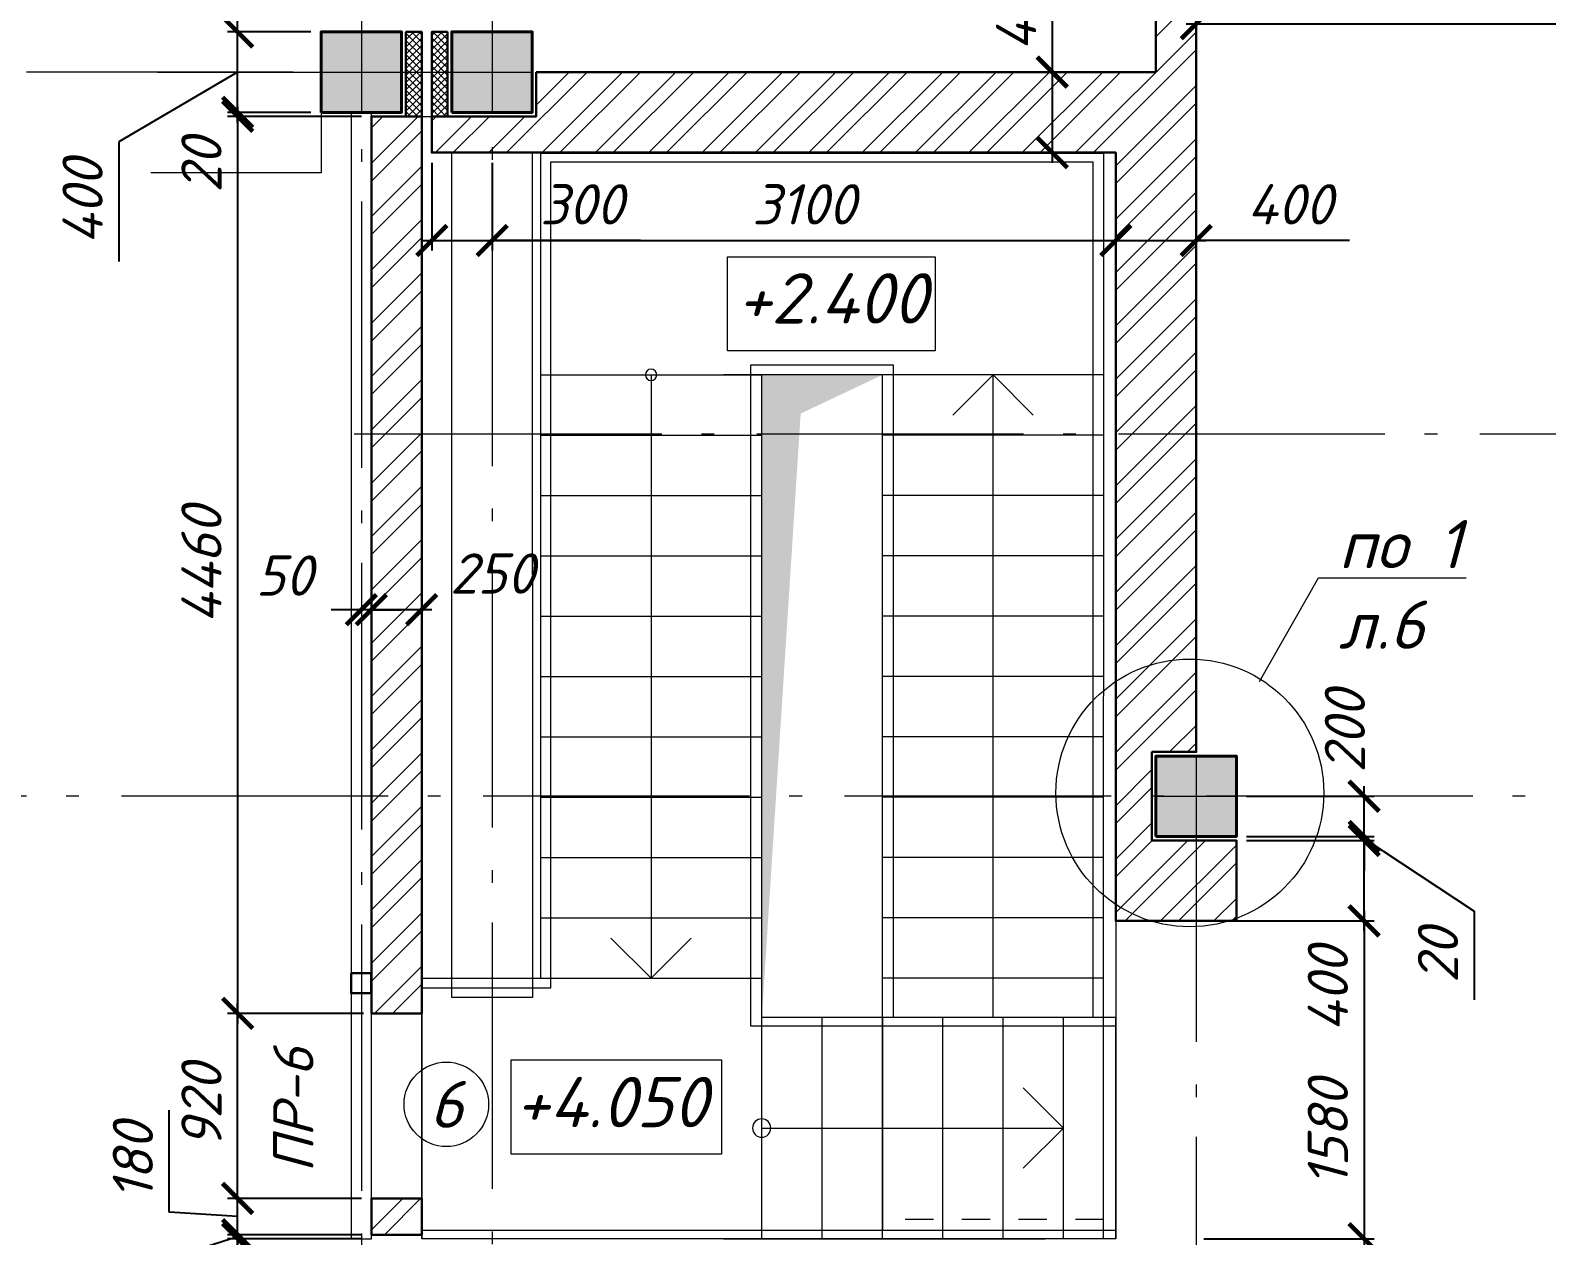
# Model space of a CAD drawing. Header units: millimetres. Extents: x -238377 to -11282, y -123214 to -44846.
# Drawn here: x -186297 to -178760, y -72995 to -67002 of the extents above; entities that cross this region are included whole.
import ezdxf
from ezdxf import colors
from ezdxf.entities.mleader import LeaderData, LeaderLine
from ezdxf.enums import TextEntityAlignment as Align
from ezdxf.math import Vec2, Vec3

# ---------------------------------------------------------------- set-up
doc = ezdxf.new("R2010")
doc.units = ezdxf.units.MM
doc.header["$MEASUREMENT"] = 0
for name, pattern in [('Double Dashed', [1797.222233, 1325, -211.666656, 63.333344, -197.222233]), ('Штриховая', [5644.444466, 2822.222233, -2822.222233]), ('штриховаяX2', [38.1, 25.4, -12.7])]:
    doc.linetypes.add(name, pattern=pattern)
doc.layers.get('0').update_dxf_attribs({"lineweight": 5})
doc.layers.add('#Hatch', color=252, linetype='Continuous', lineweight=5, true_color=0x696969)
for name, color, linetype, lineweight in [('#Выноски', 150, 'Continuous', 15), ('k_ Рамка', 7, 'Continuous', 50), ('колонны_Ном._пера__94', 252, 'Continuous', 13), ('колонны_Ном._пера__99', 7, 'Continuous', 40), ('Конструкции', 160, 'Continuous', 5), ('лестницы_Ном._пера__96', 7, 'Continuous', 13), ('оси_Ном._пера__96', 7, 'Continuous', 5), ('размеры', 7, 'Continuous', 5), ('текст_Ном._пера__96', 7, 'Continuous', 5), ('текст_Ном._пера__98', 7, 'Continuous', 35), ('чертеж_Ном._пера__96', 7, 'Continuous', 13), ('чертеж_Ном._пера__97', 7, 'Continuous', 20), ('Штриховка', 7, 'Continuous', 9)]:
    doc.layers.add(name, color=color, linetype=linetype, lineweight=lineweight)
for name, color, linetype in [('#стены наруж', 7, 'Continuous'), ('колонны', 7, 'Continuous'), ('оси', 7, 'Continuous'), ('размеры внутр', 7, 'Continuous')]:
    doc.layers.add(name, color=color, linetype=linetype)
doc.styles.get("Standard").update_dxf_attribs({"font": 'isocpeui.ttf'})
doc.styles.add('STEP PR', font='isocpeui.ttf')
doc.styles.add('СГЕНЕРИР_СТИЛЬ_3', font='gost_2_304-81_type.ttf')
doc.dimstyles.get("Standard").update_dxf_attribs({"dimtxt": 200, "dimasz": 150, "dimexe": 50, "dimexo": 50, "dimgap": 80, "dimtad": 1, "dimdec": 0, "dimzin": 0, "dimdsep": 46, "dimtxsty": 'Standard', "dimblk": 'ARCHTICK', "dimcen": 5, "dimdle": 50, "dimadec": 0, "dimazin": 0, "dimtfac": 1, "dimtdec": 0, "dimtofl": 0, "dimtmove": 1, "dimatfit": 3, "dimfxl": 1, "dimtolj": 1, "dimtzin": 0, "dimarcsym": 0})

# ---------------------------------------------------------------- blocks, each defined once
blk = doc.blocks.new('Колонна_15_1', base_point=(22379, 71855.7))
at = {"layer": 'колонны_Ном._пера__94', "linetype": 'Continuous', "true_color": 0x7d7d7d}
blk.add_hatch(color=8, dxfattribs=at).paths.add_polyline_path([(22179, 71646.7), (22579, 71646.7), (22579, 72046.7), (22179, 72046.7)])
blk.add_hatch(color=8, dxfattribs=at).paths.add_polyline_path([(22179, 71646.7), (22579, 71646.7), (22579, 72046.7), (22179, 72046.7)])
at = {"layer": 'колонны_Ном._пера__99', "linetype": 'Continuous', "flags": 128}
blk.add_lwpolyline([(22179, 71646.7), (22579, 71646.7), (22579, 72046.7), (22179, 72046.7)], close=True, dxfattribs=at)
at = {"layer": 'колонны_Ном._пера__99', "color": 8, "linetype": 'Continuous', "true_color": 0x737373, "flags": 128}
blk.add_lwpolyline([(22179, 71646.7), (22579, 71646.7), (22579, 72046.7), (22179, 72046.7)], close=True, dxfattribs=at)
at = {"layer": 'оси_Ном._пера__96', "color": 253, "lineweight": 5, "true_color": 0x9c9c9c}
for points in [[(22379.3, 72046.7), (22379.3, 71646.7)], [(22379.3, 72046.7), (22379.3, 71646.7)], [(22179, 71846.7), (22579, 71846.7)], [(22179, 71846.7), (22579, 71846.7)]]:
    blk.add_lwpolyline(points, dxfattribs=at)
blk = doc.blocks.new('л 4050h')
at = {"color": 8, "lineweight": 0, "true_color": 0x737373}
for centre, radius in [((2149, 4800), 28.2), ((1599.2, 1055), 45.6)]:
    blk.add_circle(centre, radius, dxfattribs=at)
at = {"layer": 'лестницы_Ном._пера__96', "color": 8, "lineweight": 0, "true_color": 0x737373}
for p, q in [((-101, 5900), (2699, 5900)), ((-100.5, 505), (-101, 5900)), ((2699, 5900), (2699, 1800)), ((-101, 4800), (999, 4800)), ((449, 4800), (249, 4600)), ((449, 1605), (449, 4800)), ((449, 4800), (649, 4600)), ((999, 1605), (999, 4800)), ((2699, 4800), (1599, 4800)), ((2149, 4800), (2149, 1800)), ((-101, 4500), (999, 4500)), ((2699, 4500), (1599, 4500)), ((-101, 4200), (999, 4200)), ((2699, 4200), (1599, 4200)), ((-101, 3900), (999, 3900)), ((2699, 3900), (1599, 3900)), ((-101, 3600), (999, 3600)), ((2699, 3600), (1599, 3600)), ((-101, 3300), (999, 3300)), ((2699, 3300), (1599, 3300)), ((-101, 3000), (999, 3000)), ((2699, 3000), (1599, 3000)), ((2699, 3000), (1599, 3000)), ((-101, 2700), (999, 2700)), ((2699, 2700), (1599, 2700)), ((-101, 2400), (999, 2400)), ((2698.5, 2400), (1599.5, 2400)), ((-101, 2100), (999, 2100)), ((2698.5, 2100), (1599.5, 2100)), ((2149, 1800), (1949, 2000)), ((2149, 1800), (2349, 2000)), ((-101, 1800), (999, 1800)), ((-160.5, 505), (-160.6, 1605)), ((99.2, 505), (99.2, 1605)), ((399.2, 505), (399.2, 1605)), ((699.2, 505), (699.2, 1605)), ((999.2, 505), (999.2, 1605)), ((1299.2, 505), (1299.2, 1605)), ((1599.2, 505), (1599.2, 1605)), ((1599.2, 505.5), (1599.2, 1604.5)), ((99.2, 1055), (299.2, 1255)), ((1599.2, 1055), (99.2, 1055)), ((99.2, 1055), (299.2, 855))]:
    blk.add_line(p, q, dxfattribs=at)
at = {"layer": 'лестницы_Ном._пера__96', "color": 8, "true_color": 0x737373}
for p, q in [((999, 4800), (1789.2, 4800)), ((99.2, 505), (99.2, 1605))]:
    blk.add_line(p, q, dxfattribs=at)
at = {"layer": 'лестницы_Ном._пера__96', "color": 8, "linetype": 'Continuous', "lineweight": 15, "true_color": 0x737373}
blk.add_line((3288.6, 1800), (1599.2, 1799.9), dxfattribs=at)
at = {"layer": 'лестницы_Ном._пера__96', "color": 8, "linetype": 'Штриховая', "lineweight": 0, "ltscale": 0.05, "true_color": 0x737373}
blk.add_line((-101, 600), (999, 600), dxfattribs=at)
at = {"layer": 'лестницы_Ном._пера__96', "color": 8, "linetype": 'Continuous', "true_color": 0x737373}
blk.add_line((1789.5, 505), (190.7, 505), dxfattribs=at)
at = {"layer": 'лестницы_Ном._пера__96', "color": 8, "lineweight": 0, "true_color": 0x737373}
for points in [[(-48.5, 1605), (-48.5, 5857.1), (2649, 5857.1), (2649, 1800), (2649, 1750), (3288.6, 1750)], [(999, 1605), (999, 545.3)]]:
    blk.add_lwpolyline(points, dxfattribs=at)
at = {"layer": 'лестницы_Ном._пера__96', "color": 8, "linetype": 'Continuous', "lineweight": 15, "true_color": 0x737373}
for points in [[(-160.6, 1605), (1599.2, 1605), (1599, 4800)], [(-160.5, 505), (1790, 505), (1790, 505), (3288.6, 505)]]:
    blk.add_lwpolyline(points, dxfattribs=at)
at = {"layer": 'лестницы_Ном._пера__96', "color": 8, "linetype": 'Continuous', "lineweight": 0, "true_color": 0x737373}
blk.add_lwpolyline([(3288.6, 505), (3288.6, 1800)], dxfattribs=at)
at = {"layer": 'лестницы_Ном._пера__96', "color": 8, "linetype": 'Continuous', "true_color": 0x737373}
blk.add_arc((1599.5, 2400.5), 0.5, 180, 270, dxfattribs=at)
at = {"layer": 'лестницы_Ном._пера__96', "color": 8, "lineweight": 0, "true_color": 0x737373}
blk.add_arc((2698.5, 2400.5), 0.5, 270, 0, dxfattribs=at)
at = {"layer": 'лестницы_Ном._пера__96', "color": 8, "linetype": 'Continuous', "true_color": 0x737373}
for centre, major_axis, start_param, end_param in [((1599.2, 1604.5), (0.354, 0.354), 5.497787, 7.068583), ((1899.2, 1604.5), (0.354, 0.354), 5.497787, 7.068583), ((1789.5, 505.5), (-0.354, 0.354), 2.356194, 3.926991)]:
    blk.add_ellipse(centre, major_axis=major_axis, ratio=1, start_param=start_param, end_param=end_param, dxfattribs=at)
at = {"layer": 'чертеж_Ном._пера__97', "color": 8, "lineweight": 0, "true_color": 0x737373, "flags": 128}
for points in [[(-160.6, 1561.2), (1653.5, 1561.2), (1653.5, 4850), (945.6, 4850), (945.6, 1605)], [(-160.5, 545.3), (3288.6, 545.3), (3288.6, 505)]]:
    blk.add_lwpolyline(points, dxfattribs=at)
blk = doc.blocks.new('Стандартный маркер сетки_6')
at = {"layer": 'оси_Ном._пера__96', "linetype": 'Double Dashed'}
blk.add_line((900, 0), (20403.4, 0), dxfattribs=at)
at = {"layer": 'оси_Ном._пера__96', "style": 'СГЕНЕРИР_СТИЛЬ_3'}
blk.add_attdef('AC_MarkerText_1', text='', height=350, rotation=90, dxfattribs=at).set_placement((21973.1, -122.2), align=Align.BOTTOM_LEFT)
blk = doc.blocks.new('Стандартный маркер сетки_7')
at = {"layer": 'оси_Ном._пера__96', "linetype": 'Double Dashed'}
blk.add_line((900, 0), (21144.5, 0), dxfattribs=at)
at = {"layer": 'оси_Ном._пера__96', "style": 'СГЕНЕРИР_СТИЛЬ_3'}
blk.add_attdef('AC_MarkerText_1', text='', height=350, rotation=90, dxfattribs=at).set_placement((22714.2, -139.2), align=Align.BOTTOM_LEFT)
blk = doc.blocks.new('Стандартный маркер сетки_16')
at = {"layer": 'оси_Ном._пера__96', "linetype": 'Double Dashed'}
for p, q in [((900, 0), (41068.3, 0)), ((41068.3, 0), (41968.3, 0))]:
    blk.add_line(p, q, dxfattribs=at)
at = {"layer": 'оси_Ном._пера__96', "style": 'СГЕНЕРИР_СТИЛЬ_3'}
blk.add_attdef('AC_MarkerText_1', text='', height=350, rotation=180, dxfattribs=at).set_placement((-260.8, 269.7), align=Align.BOTTOM_LEFT)
blk = doc.blocks.new('Стандартный маркер сетки_17')
at = {"layer": 'оси_Ном._пера__96', "linetype": 'Double Dashed'}
blk.add_line((900, 0), (20403.4, 0), dxfattribs=at)
at = {"layer": 'оси_Ном._пера__96', "style": 'СГЕНЕРИР_СТИЛЬ_3'}
blk.add_attdef('AC_MarkerText_1', text='', height=350, rotation=90, dxfattribs=at).set_placement((21973.1, -122.2), align=Align.BOTTOM_LEFT)
blk = doc.blocks.new('_ArchTick')
at = {"color": 0, "linetype": 'ByBlock', "const_width": 0.15}
blk.add_lwpolyline([(-0.5, -0.5), (0.5, 0.5)], dxfattribs=at)
blk = doc.blocks.new('*D48')
at = {"layer": 'Defpoints', "color": 0, "transparency": 16777216}
for p in [(-185266, -71890.4), (-184589.7, -71890.4), (-184601, -72810.3)]:
    blk.add_point(p, dxfattribs=at)
at = {"layer": 'размеры', "color": 0, "lineweight": -2, "transparency": 16777216}
for p, q in [((-184639.7, -71890.4), (-185316, -71890.4)), ((-185266, -72860.3), (-185266, -71840.4)), ((-184651, -72810.3), (-185316, -72810.3))]:
    blk.add_line(p, q, dxfattribs=at)
at = {"layer": 'размеры', "color": 0, "lineweight": -2, "transparency": 16777216, "xscale": 150, "yscale": 150, "zscale": 150}
for p, rotation in [((-185266, -71890.4), 90), ((-185266, -72810.3), 270)]:
    blk.add_blockref('_ArchTick', p, dxfattribs=dict(at, rotation=rotation))
at = {"layer": 'размеры', "color": 0, "transparency": 16777216, "insert": (-185446, -72350.3), "char_height": 200, "attachment_point": 5, "rotation": 90}
blk.add_mtext('\\A1;920', dxfattribs=at)
blk = doc.blocks.new('*D62')
at = {"layer": 'Defpoints', "color": 0, "transparency": 16777216}
for p in [(-180490.5, -71430.4), (-180514.5, -73010.4), (-179667.3, -73010.4)]:
    blk.add_point(p, dxfattribs=at)
at = {"layer": 'размеры', "color": 0, "lineweight": -2, "transparency": 16777216}
for p, q in [((-180440.5, -71430.4), (-179617.3, -71430.4)), ((-179667.3, -71380.4), (-179667.3, -73060.4)), ((-180464.5, -73010.4), (-179617.3, -73010.4))]:
    blk.add_line(p, q, dxfattribs=at)
at = {"layer": 'размеры', "color": 0, "lineweight": -2, "transparency": 16777216, "xscale": 150, "yscale": 150, "zscale": 150}
for p, rotation in [((-179667.3, -71430.4), 90), ((-179667.3, -73010.4), 270)]:
    blk.add_blockref('_ArchTick', p, dxfattribs=dict(at, rotation=rotation))
at = {"layer": 'размеры', "color": 0, "transparency": 16777216, "insert": (-179847.3, -72484.7), "char_height": 200, "attachment_point": 5, "rotation": 90}
blk.add_mtext('\\A1;1580', dxfattribs=at)
blk = doc.blocks.new('Связ001')
at = {"layer": 'Конструкции', "color": 102, "linetype": 'Continuous', "lineweight": 9}
blk.add_lwpolyline([(5837.4, 0), (5837.4, 100), (0, 100), (0, 0), (5837.4, 0)], dxfattribs=at)
blk = doc.blocks.new('*D75')
at = {"layer": 'Defpoints', "color": 0, "transparency": 16777216}
for p in [(-184601.2, -69455.5), (-184351.2, -69455.5), (-184601.2, -69883.1)]:
    blk.add_point(p, dxfattribs=at)
at = {"layer": 'размеры', "color": 0, "lineweight": -2, "transparency": 16777216}
for p, q in [((-184601.2, -69505.5), (-184601.2, -69933.1)), ((-184351.2, -69505.5), (-184351.2, -69933.1)), ((-184301.2, -69883.1), (-184651.2, -69883.1))]:
    blk.add_line(p, q, dxfattribs=at)
at = {"layer": 'размеры', "color": 0, "lineweight": -2, "transparency": 16777216, "xscale": 150, "yscale": 150, "zscale": 150, "rotation": 180}
blk.add_blockref('_ArchTick', (-184601.2, -69883.1), dxfattribs=at)
at = {"layer": 'размеры', "color": 0, "lineweight": -2, "transparency": 16777216, "xscale": 150, "yscale": 150, "zscale": 150}
blk.add_blockref('_ArchTick', (-184351.2, -69883.1), dxfattribs=at)
at = {"layer": 'размеры', "color": 0, "transparency": 16777216, "insert": (-184001.2, -69703.1), "char_height": 200, "attachment_point": 5}
blk.add_mtext('\\A1;250', dxfattribs=at)
blk = doc.blocks.new('*D76')
at = {"layer": 'Defpoints', "color": 0, "transparency": 16777216}
for p in [(-185266, -72810.4), (-184601, -72810.4), (-184600.8, -72990.4)]:
    blk.add_point(p, dxfattribs=at)
at = {"layer": 'размеры', "color": 0, "lineweight": -2, "transparency": 16777216}
for p, q in [((-185606.8, -72878.4), (-185606.8, -72372)), ((-185266, -73040.4), (-185266, -72760.4)), ((-185266, -72900.4), (-185606.8, -72878.4)), ((-184651, -72810.4), (-185316, -72810.4)), ((-184650.8, -72990.4), (-185316, -72990.4))]:
    blk.add_line(p, q, dxfattribs=at)
at = {"layer": 'размеры', "color": 0, "lineweight": -2, "transparency": 16777216, "xscale": 150, "yscale": 150, "zscale": 150}
for p, rotation in [((-185266, -72810.4), 90), ((-185266, -72990.4), 270)]:
    blk.add_blockref('_ArchTick', p, dxfattribs=dict(at, rotation=rotation))
at = {"layer": 'размеры', "color": 0, "transparency": 16777216, "insert": (-185786.8, -72625.2), "char_height": 200, "attachment_point": 5, "rotation": 90}
blk.add_mtext('\\A1;180', dxfattribs=at)
blk = doc.blocks.new('*D90')
at = {"layer": 'Defpoints', "color": 0, "transparency": 16777216}
for p in [(-185266, -73010.4), (-184600.8, -72990.4), (-184598.3, -73010.4)]:
    blk.add_point(p, dxfattribs=at)
at = {"layer": 'размеры', "color": 0, "lineweight": -2, "transparency": 16777216}
for p, q in [((-185266, -72990.4), (-185266, -72840.4)), ((-185266, -73000.4), (-185592.8, -73105.5)), ((-184650.8, -72990.4), (-185316, -72990.4)), ((-184648.3, -73010.4), (-185316, -73010.4)), ((-185266, -72990.4), (-185266, -73010.4)), ((-185266, -73010.4), (-185266, -73160.4)), ((-185592.8, -73105.5), (-185592.8, -73545.4))]:
    blk.add_line(p, q, dxfattribs=at)
at = {"layer": 'размеры', "color": 0, "lineweight": -2, "transparency": 16777216, "xscale": 150, "yscale": 150, "zscale": 150}
for p, rotation in [((-185266, -72990.4), 270), ((-185266, -73010.4), 90)]:
    blk.add_blockref('_ArchTick', p, dxfattribs=dict(at, rotation=rotation))
at = {"layer": 'размеры', "color": 0, "transparency": 16777216, "insert": (-185772.8, -73325.5), "char_height": 200, "attachment_point": 5, "rotation": 90}
blk.add_mtext('\\A1;20', dxfattribs=at)
blk = doc.blocks.new('*D92')
at = {"layer": 'Defpoints', "color": 0, "transparency": 16777216}
for p in [(-184601.2, -69455.5), (-184651.2, -69883.1), (-184651.2, -69883.1)]:
    blk.add_point(p, dxfattribs=at)
at = {"layer": 'размеры', "color": 0, "lineweight": -2, "transparency": 16777216}
for p, q in [((-184601.2, -69505.5), (-184601.2, -69933.1)), ((-184651.2, -69883.1), (-184801.2, -69883.1)), ((-184601.2, -69883.1), (-184451.2, -69883.1))]:
    blk.add_line(p, q, dxfattribs=at)
at = {"layer": 'размеры', "color": 0, "lineweight": -2, "transparency": 16777216, "xscale": 150, "yscale": 150, "zscale": 150}
blk.add_blockref('_ArchTick', (-184651.2, -69883.1), dxfattribs=at)
at = {"layer": 'размеры', "color": 0, "lineweight": -2, "transparency": 16777216, "xscale": 150, "yscale": 150, "zscale": 150, "rotation": 180}
blk.add_blockref('_ArchTick', (-184601.2, -69883.1), dxfattribs=at)
at = {"layer": 'размеры', "color": 0, "transparency": 16777216, "insert": (-185034.9, -69713.1), "char_height": 200, "attachment_point": 5}
blk.add_mtext('\\A1;50', dxfattribs=at)
blk = doc.blocks.new('*D93')
at = {"layer": 'Defpoints', "color": 0, "transparency": 16777216}
for p in [(-184301.2, -67610.4), (-184001.5, -67610.4), (-184001.5, -68047.4)]:
    blk.add_point(p, dxfattribs=at)
at = {"layer": 'размеры', "color": 0, "lineweight": -2, "transparency": 16777216}
for p, q in [((-184301.2, -67660.4), (-184301.2, -68097.4)), ((-184001.5, -67660.4), (-184001.5, -68097.4)), ((-184351.2, -68047.4), (-183951.5, -68047.4)), ((-183263.3, -68047.4), (-184001.5, -68047.4))]:
    blk.add_line(p, q, dxfattribs=at)
at = {"layer": 'размеры', "color": 0, "lineweight": -2, "transparency": 16777216, "xscale": 150, "yscale": 150, "zscale": 150, "rotation": 180}
blk.add_blockref('_ArchTick', (-184301.2, -68047.4), dxfattribs=at)
at = {"layer": 'размеры', "color": 0, "lineweight": -2, "transparency": 16777216, "xscale": 150, "yscale": 150, "zscale": 150}
blk.add_blockref('_ArchTick', (-184001.5, -68047.4), dxfattribs=at)
at = {"layer": 'размеры', "color": 0, "transparency": 16777216, "insert": (-183555.7, -67867.4), "char_height": 200, "attachment_point": 5}
blk.add_mtext('\\A1;300', dxfattribs=at)
blk = doc.blocks.new('*D94')
at = {"layer": 'Defpoints', "color": 0, "transparency": 16777216}
for p in [(-184001.5, -67610.4), (-180901.5, -67610.4), (-180901.5, -68047.4)]:
    blk.add_point(p, dxfattribs=at)
at = {"layer": 'размеры', "color": 0, "lineweight": -2, "transparency": 16777216}
for p, q in [((-184001.5, -67660.4), (-184001.5, -68097.4)), ((-180901.5, -67660.4), (-180901.5, -68097.4)), ((-184051.5, -68047.4), (-180851.5, -68047.4))]:
    blk.add_line(p, q, dxfattribs=at)
at = {"layer": 'размеры', "color": 0, "lineweight": -2, "transparency": 16777216, "xscale": 150, "yscale": 150, "zscale": 150, "rotation": 180}
blk.add_blockref('_ArchTick', (-184001.5, -68047.4), dxfattribs=at)
at = {"layer": 'размеры', "color": 0, "lineweight": -2, "transparency": 16777216, "xscale": 150, "yscale": 150, "zscale": 150}
blk.add_blockref('_ArchTick', (-180901.5, -68047.4), dxfattribs=at)
at = {"layer": 'размеры', "color": 0, "transparency": 16777216, "insert": (-182451.5, -67867.4), "char_height": 200, "attachment_point": 5}
blk.add_mtext('\\A1;3100', dxfattribs=at)
blk = doc.blocks.new('*D95')
at = {"layer": 'Defpoints', "color": 0, "transparency": 16777216}
for p in [(-180901.5, -67610.4), (-180501.5, -67810.4), (-180501.5, -68047.4)]:
    blk.add_point(p, dxfattribs=at)
at = {"layer": 'размеры', "color": 0, "lineweight": -2, "transparency": 16777216}
for p, q in [((-180901.5, -67660.4), (-180901.5, -68097.4)), ((-180501.5, -67860.4), (-180501.5, -68097.4)), ((-180951.5, -68047.4), (-180451.5, -68047.4)), ((-179739.2, -68047.4), (-180501.5, -68047.4))]:
    blk.add_line(p, q, dxfattribs=at)
at = {"layer": 'размеры', "color": 0, "lineweight": -2, "transparency": 16777216, "xscale": 150, "yscale": 150, "zscale": 150, "rotation": 180}
blk.add_blockref('_ArchTick', (-180901.5, -68047.4), dxfattribs=at)
at = {"layer": 'размеры', "color": 0, "lineweight": -2, "transparency": 16777216, "xscale": 150, "yscale": 150, "zscale": 150}
blk.add_blockref('_ArchTick', (-180501.5, -68047.4), dxfattribs=at)
at = {"layer": 'размеры', "color": 0, "transparency": 16777216, "insert": (-180036.5, -67867.4), "char_height": 200, "attachment_point": 5}
blk.add_mtext('\\A1;400', dxfattribs=at)
blk = doc.blocks.new('*D96')
at = {"layer": 'Defpoints', "color": 0, "transparency": 16777216}
for p in [(-185266, -67430.4), (-184851.5, -67410.4), (-184601.2, -67430.4)]:
    blk.add_point(p, dxfattribs=at)
at = {"layer": 'размеры', "color": 0, "lineweight": -2, "transparency": 16777216}
for p, q in [((-185266, -67410.4), (-185266, -67260.4)), ((-184901.5, -67410.4), (-185316, -67410.4)), ((-184651.2, -67430.4), (-185316, -67430.4)), ((-185266, -67430.4), (-185266, -67580.4))]:
    blk.add_line(p, q, dxfattribs=at)
at = {"layer": 'размеры', "color": 0, "lineweight": -2, "transparency": 16777216, "xscale": 150, "yscale": 150, "zscale": 150}
for p, rotation in [((-185266, -67410.4), 270), ((-185266, -67430.4), 90)]:
    blk.add_blockref('_ArchTick', p, dxfattribs=dict(at, rotation=rotation))
at = {"layer": 'размеры', "color": 0, "transparency": 16777216, "insert": (-185446, -67672.9), "char_height": 200, "attachment_point": 5, "rotation": 90}
blk.add_mtext('\\A1;20', dxfattribs=at)
blk = doc.blocks.new('*D97')
at = {"layer": 'Defpoints', "color": 0, "transparency": 16777216}
for p in [(-184601.2, -67430.4), (-185266, -71890.4), (-184979.1, -71890.4)]:
    blk.add_point(p, dxfattribs=at)
at = {"layer": 'размеры', "color": 0, "lineweight": -2, "transparency": 16777216}
for p, q in [((-184651.2, -67430.4), (-185316, -67430.4)), ((-185266, -67380.4), (-185266, -71940.4)), ((-185029.1, -71890.4), (-185316, -71890.4))]:
    blk.add_line(p, q, dxfattribs=at)
at = {"layer": 'размеры', "color": 0, "lineweight": -2, "transparency": 16777216, "xscale": 150, "yscale": 150, "zscale": 150}
for p, rotation in [((-185266, -67430.4), 90), ((-185266, -71890.4), 270)]:
    blk.add_blockref('_ArchTick', p, dxfattribs=dict(at, rotation=rotation))
at = {"layer": 'размеры', "color": 0, "transparency": 16777216, "insert": (-185446, -69660.4), "char_height": 200, "attachment_point": 5, "rotation": 90}
blk.add_mtext('\\A1;4460', dxfattribs=at)
blk = doc.blocks.new('*D101')
at = {"layer": 'Defpoints', "color": 0, "transparency": 16777216}
for p in [(-185266, -66090), (-184651.2, -66090), (-184851.5, -67010.4)]:
    blk.add_point(p, dxfattribs=at)
at = {"layer": 'размеры', "color": 0, "lineweight": -2, "transparency": 16777216}
for p, q in [((-184701.2, -66090), (-185316, -66090)), ((-185266, -67060.4), (-185266, -66040)), ((-184901.5, -67010.4), (-185316, -67010.4))]:
    blk.add_line(p, q, dxfattribs=at)
at = {"layer": 'размеры', "color": 0, "lineweight": -2, "transparency": 16777216, "xscale": 150, "yscale": 150, "zscale": 150}
for p, rotation in [((-185266, -66090), 90), ((-185266, -67010.4), 270)]:
    blk.add_blockref('_ArchTick', p, dxfattribs=dict(at, rotation=rotation))
at = {"layer": 'размеры', "color": 0, "transparency": 16777216, "insert": (-185446, -66657.4), "char_height": 200, "attachment_point": 5, "rotation": 90}
blk.add_mtext('\\A1;920', dxfattribs=at)
blk = doc.blocks.new('*D102')
at = {"layer": 'Defpoints', "color": 0, "transparency": 16777216}
for p in [(-180721.5, -64890.4), (-181216.8, -67210.4), (-180701.5, -67210.4)]:
    blk.add_point(p, dxfattribs=at)
at = {"layer": 'размеры', "color": 0, "lineweight": -2, "transparency": 16777216}
for p, q in [((-180771.5, -64890.4), (-181266.8, -64890.4)), ((-181216.8, -64840.4), (-181216.8, -67260.4)), ((-180751.5, -67210.4), (-181266.8, -67210.4))]:
    blk.add_line(p, q, dxfattribs=at)
at = {"layer": 'размеры', "color": 0, "lineweight": -2, "transparency": 16777216, "xscale": 150, "yscale": 150, "zscale": 150}
for p, rotation in [((-181216.8, -64890.4), 90), ((-181216.8, -67210.4), 270)]:
    blk.add_blockref('_ArchTick', p, dxfattribs=dict(at, rotation=rotation))
at = {"layer": 'размеры', "color": 0, "transparency": 16777216, "insert": (-181396.8, -65960.9), "char_height": 200, "attachment_point": 5, "rotation": 90}
blk.add_mtext('\\A1;2320', dxfattribs=at)
blk = doc.blocks.new('*D106')
at = {"layer": 'Defpoints', "color": 0, "transparency": 16777216}
for p in [(-180301.5, -71030.4), (-179667.3, -71030.4), (-180490.5, -71430.4)]:
    blk.add_point(p, dxfattribs=at)
at = {"layer": 'размеры', "color": 0, "lineweight": -2, "transparency": 16777216}
for p, q in [((-179667.3, -71480.4), (-179667.3, -70980.4)), ((-180251.5, -71030.4), (-179617.3, -71030.4)), ((-180440.5, -71430.4), (-179617.3, -71430.4))]:
    blk.add_line(p, q, dxfattribs=at)
at = {"layer": 'размеры', "color": 0, "lineweight": -2, "transparency": 16777216, "xscale": 150, "yscale": 150, "zscale": 150}
for p, rotation in [((-179667.3, -71030.4), 90), ((-179667.3, -71430.4), 270)]:
    blk.add_blockref('_ArchTick', p, dxfattribs=dict(at, rotation=rotation))
at = {"layer": 'размеры', "color": 0, "transparency": 16777216, "insert": (-179847.3, -71769.3), "char_height": 200, "attachment_point": 5, "rotation": 90}
blk.add_mtext('\\A1;400', dxfattribs=at)
blk = doc.blocks.new('*D107')
at = {"layer": 'Defpoints', "color": 0, "lineweight": 53, "transparency": 16777216}
for p in [(-180301.5, -71010.4), (-180301.5, -71030.4), (-179667.3, -71010.4)]:
    blk.add_point(p, dxfattribs=at)
at = {"layer": 'размеры', "color": 0, "lineweight": -2, "transparency": 16777216}
for p, q in [((-179667.3, -71010.4), (-179667.3, -70860.4)), ((-180251.5, -71010.4), (-179617.3, -71010.4)), ((-180251.5, -71030.4), (-179617.3, -71030.4)), ((-179667.3, -71030.4), (-179667.3, -71010.4)), ((-179667.3, -71020.4), (-179120.1, -71382.5)), ((-179667.3, -71030.4), (-179667.3, -71180.4)), ((-179120.1, -71382.5), (-179120.1, -71822.3))]:
    blk.add_line(p, q, dxfattribs=at)
at = {"layer": 'размеры', "color": 0, "lineweight": -2, "transparency": 16777216, "xscale": 150, "yscale": 150, "zscale": 150}
for p, rotation in [((-179667.3, -71010.4), 270), ((-179667.3, -71030.4), 90)]:
    blk.add_blockref('_ArchTick', p, dxfattribs=dict(at, rotation=rotation))
at = {"layer": 'размеры', "color": 0, "transparency": 16777216, "insert": (-179300.1, -71602.4), "char_height": 200, "attachment_point": 5, "rotation": 90}
blk.add_mtext('\\A1;20', dxfattribs=at)
blk = doc.blocks.new('*D108')
at = {"layer": 'Defpoints', "color": 0, "transparency": 16777216}
for p in [(-180301.5, -70810.4), (-179667.3, -70810.4), (-180301.5, -71010.4)]:
    blk.add_point(p, dxfattribs=at)
at = {"layer": 'размеры', "color": 0, "lineweight": -2, "transparency": 16777216}
for p, q in [((-179667.3, -71060.4), (-179667.3, -70760.4)), ((-180251.5, -70810.4), (-179617.3, -70810.4)), ((-180251.5, -71010.4), (-179617.3, -71010.4))]:
    blk.add_line(p, q, dxfattribs=at)
at = {"layer": 'размеры', "color": 0, "lineweight": -2, "transparency": 16777216, "xscale": 150, "yscale": 150, "zscale": 150}
for p, rotation in [((-179667.3, -70810.4), 90), ((-179667.3, -71010.4), 270)]:
    blk.add_blockref('_ArchTick', p, dxfattribs=dict(at, rotation=rotation))
at = {"layer": 'размеры', "color": 0, "transparency": 16777216, "insert": (-179762.8, -70488.4), "char_height": 200, "attachment_point": 5, "rotation": 90}
blk.add_mtext('\\A1;200', dxfattribs=at)
blk = doc.blocks.new('*D142')
at = {"layer": 'Defpoints', "color": 0, "transparency": 16777216}
for p in [(-180501.5, -65030.4), (-156621.2, -65030.4), (-156621.2, -66969.3)]:
    blk.add_point(p, dxfattribs=at)
at = {"layer": 'размеры', "color": 0, "lineweight": -2, "transparency": 16777216}
for p, q in [((-180501.5, -65080.4), (-180501.5, -67019.3)), ((-156621.2, -65080.4), (-156621.2, -67019.3)), ((-180551.5, -66969.3), (-156571.2, -66969.3))]:
    blk.add_line(p, q, dxfattribs=at)
at = {"layer": 'размеры', "color": 0, "lineweight": -2, "transparency": 16777216, "xscale": 150, "yscale": 150, "zscale": 150, "rotation": 180}
blk.add_blockref('_ArchTick', (-180501.5, -66969.3), dxfattribs=at)
at = {"layer": 'размеры', "color": 0, "lineweight": -2, "transparency": 16777216, "xscale": 150, "yscale": 150, "zscale": 150}
blk.add_blockref('_ArchTick', (-156621.2, -66969.3), dxfattribs=at)
at = {"layer": 'размеры', "color": 0, "transparency": 16777216, "insert": (-167710.8, -66789.3), "char_height": 200, "attachment_point": 5}
blk.add_mtext('\\A1;23880', dxfattribs=at)
blk = doc.blocks.new('*D154')
at = {"layer": 'Defpoints', "color": 0, "lineweight": 53, "transparency": 16777216}
for p in [(-180701.5, -67210.4), (-181216.8, -67610.4), (-180901.5, -67610.4)]:
    blk.add_point(p, dxfattribs=at)
at = {"layer": 'размеры', "color": 0, "lineweight": -2, "transparency": 16777216}
for p, q in [((-180751.5, -67210.4), (-181266.8, -67210.4)), ((-181216.8, -67160.4), (-181216.8, -67660.4)), ((-180951.5, -67610.4), (-181266.8, -67610.4))]:
    blk.add_line(p, q, dxfattribs=at)
at = {"layer": 'размеры', "color": 0, "lineweight": -2, "transparency": 16777216, "xscale": 150, "yscale": 150, "zscale": 150}
for p, rotation in [((-181216.8, -67210.4), 90), ((-181216.8, -67610.4), 270)]:
    blk.add_blockref('_ArchTick', p, dxfattribs=dict(at, rotation=rotation))
at = {"layer": 'размеры', "color": 0, "transparency": 16777216, "insert": (-181396.8, -66891.7), "char_height": 200, "attachment_point": 5, "rotation": 90}
blk.add_mtext('\\A1;400', dxfattribs=at)
blk = doc.blocks.new('*D171')
at = {"layer": 'Defpoints', "color": 0, "transparency": 16777216}
for p in [(-185266, -67010.4), (-184851.5, -67010.4), (-184851.5, -67410.4)]:
    blk.add_point(p, dxfattribs=at)
at = {"layer": 'размеры', "color": 0, "lineweight": -2, "transparency": 16777216}
for p, q in [((-185266, -67460.4), (-185266, -66960.4)), ((-184901.5, -67010.4), (-185316, -67010.4)), ((-185266, -67210.4), (-185856.9, -67557.3)), ((-184901.5, -67410.4), (-185316, -67410.4)), ((-185856.9, -67557.3), (-185856.9, -68152))]:
    blk.add_line(p, q, dxfattribs=at)
at = {"layer": 'размеры', "color": 0, "lineweight": -2, "transparency": 16777216, "xscale": 150, "yscale": 150, "zscale": 150}
for p, rotation in [((-185266, -67010.4), 90), ((-185266, -67410.4), 270)]:
    blk.add_blockref('_ArchTick', p, dxfattribs=dict(at, rotation=rotation))
at = {"layer": 'размеры', "color": 0, "transparency": 16777216, "insert": (-186036.9, -67854.7), "char_height": 200, "attachment_point": 5, "rotation": 90}
blk.add_mtext('\\A1;400', dxfattribs=at)
blk = doc.blocks.new('*U225')
at = {"color": 0, "linetype": 'ByBlock', "lineweight": -2}
blk.add_circle((0, 0), 6, dxfattribs=at)
blk.add_attdef('Узел', text='', height=4, dxfattribs=at).set_placement((0, 0), align=Align.MIDDLE_CENTER)
blk = doc.blocks.new('_None')

msp = doc.modelspace()

# ---------------------------------------------------------------- hatches: boundary and pattern name
at = {"layer": '#Hatch'}
h = msp.add_hatch(dxfattribs=at)
h.set_pattern_fill('ANSI32', color=256, scale=500)
h.paths.add_polyline_path([(-184601.2, -71890.4), (-184351.2, -71890.4), (-184351.2, -67430.4), (-184601.2, -67430.4)])
h.paths.add_polyline_path([(-180901.5, -67610.4), (-180901.5, -71430.4), (-180301.5, -71430.4), (-180301.5, -71030.4), (-180721.5, -71030.4), (-180721.5, -70590.4), (-180501.5, -70590.4), (-180501.5, -65030.4), (-180701.5, -65030.4), (-180701.5, -67210.4), (-183781.5, -67210.4), (-183781.5, -67430.4), (-183801.5, -67430.4), (-184301.2, -67430.4), (-184301.2, -67610.4)])
h.paths.add_polyline_path([(-184301.2, -66089.2), (-184001.2, -66089.2), (-184001.2, -65030.4), (-184301.2, -65030.4)])
h = msp.add_hatch(dxfattribs=at)
h.set_pattern_fill('ANSI37', color=256, scale=200)
h.paths.add_polyline_path([(-184222.2, -67010.4), (-184301.2, -67010.4), (-184301.2, -67210.4), (-184222.2, -67210.4)])
h.paths.add_polyline_path([(-184222.2, -67210.4), (-184301.2, -67210.4), (-184301.2, -67430.4), (-184222.2, -67430.4)])
h.paths.add_polyline_path([(-184351.2, -67210.4), (-184430.2, -67210.4), (-184430.2, -67430.4), (-184351.2, -67430.4), (-184351.2, -67430.4)])
h.paths.add_polyline_path([(-184351.2, -67010.4), (-184430.2, -67010.4), (-184430.2, -67210.4), (-184351.2, -67210.4)])
h = msp.add_hatch(dxfattribs=at)
h.set_pattern_fill('ANSI32', color=256, scale=500)
h.paths.add_polyline_path([(-184351.2, -72810.4), (-184601, -72810.4), (-184600.8, -72990.4), (-184351.2, -72990.4)])
at = {"layer": 'размеры внутр', "true_color": 0xd3d2db}
h = msp.add_hatch(color=254, dxfattribs=at)
h.dxf.hatch_style = 1
h.paths.add_polyline_path([(-182061.2, -68715.4), (-182661.2, -68715.4), (-182661.4, -71920), (-182661.4, -71920.5), (-182467.6, -68907.9)])

# ---------------------------------------------------------------- linework, layer by layer
at = {"layer": '#Выноски'}
msp.add_circle((-180533.2, -70794.2), 665.5, dxfattribs=at)
at = {"layer": '#стены наруж', "lineweight": 30}
for points in [[(-180701.5, -65030.4), (-180701.5, -67210.4), (-183781.5, -67210.4)], [(-180501.5, -65030.4), (-180501.5, -70590.4), (-180721.5, -70590.4)], [(-184430.2, -67010.4), (-184351.2, -67010.4), (-184351.2, -67430.4)], [(-184430.2, -67010.4), (-184430.2, -67430.4)], [(-184222.2, -67010.4), (-184301.2, -67010.4), (-184301.2, -67430.4)], [(-184222.2, -67010.4), (-184222.2, -67430.4)], [(-184301.2, -67430.4), (-183801.5, -67430.4), (-183781.5, -67430.4), (-183781.5, -67210.4)], [(-184351.2, -67430.4), (-184351.2, -71890.4), (-184601.2, -71890.4), (-184601.2, -67430.4), (-184351.2, -67430.4)], [(-184301.2, -67430.4), (-184301.2, -67610.4), (-180901.5, -67610.4), (-180901.5, -71430.4), (-180301.5, -71430.4), (-180301.5, -71030.4), (-180721.5, -71030.4), (-180721.5, -70590.4)]]:
    msp.add_lwpolyline(points, dxfattribs=at)
msp.add_lwpolyline([(-184351.2, -72990.4), (-184600.8, -72990.4), (-184601, -72810.4), (-184351.2, -72810.4)], close=True, dxfattribs=at)
at = {"layer": 'Defpoints', "color": 8, "linetype": 'штриховаяX2', "lineweight": 5, "ltscale": 5, "true_color": 0x737373, "const_width": 0.5}
msp.add_lwpolyline([(-196451.5, -67010.4), (-184851.5, -67010.4), (-184851.5, -67410.4), (-196451.5, -67410.4)], close=True, dxfattribs=at)
at = {"layer": 'Defpoints', "color": 4, "linetype": 'Штриховая', "lineweight": 5, "ltscale": 0.3}
msp.add_lwpolyline([(-214451, -67210.4), (-184851.5, -67210.4), (-184851.5, -67710.6), (-214451, -67710.6)], close=True, dxfattribs=at)
at = {"layer": 'Конструкции', "lineweight": 30}
msp.add_lwpolyline([(-184702.2, -71690.4), (-184602.2, -71690.4), (-184602.2, -71790.4), (-184702.2, -71790.4)], close=True, dxfattribs=at)
at = {"layer": 'оси_Ном._пера__96', "linetype": 'Double Dashed'}
for p, q in [((-184990.1, -67210.4), (-216265.2, -67210.4)), ((-184990.1, -67210.4), (-184090.1, -67210.4)), ((-143182.5, -70810.4), (-215482.5, -70810.4))]:
    msp.add_line(p, q, dxfattribs=at)
at = {"layer": 'размеры'}
msp.add_lwpolyline([(-184351.2, -72810.4), (-184601, -72810.4), (-184601.2, -71890.4), (-184351.2, -71890.4)], close=True, dxfattribs=at)
at = {"layer": 'текст_Ном._пера__96', "linetype": 'Continuous', "lineweight": 0, "flags": 128}
msp.add_lwpolyline([(-182830.5, -68128.4), (-181799.2, -68128.4), (-181799.2, -68596.6), (-182830.5, -68596.6)], close=True, dxfattribs=at)
at = {"layer": 'текст_Ном._пера__98', "linetype": 'Continuous', "lineweight": 5, "flags": 128}
msp.add_lwpolyline([(-183905.9, -72121.3), (-182860.9, -72121.3), (-182860.9, -72589.5), (-183905.9, -72589.5)], close=True, dxfattribs=at)
at = {"layer": 'чертеж_Ном._пера__96'}
msp.add_lwpolyline([(-184201.5, -67610.4), (-183801.5, -67610.4), (-183801.2, -71810.4), (-184201.2, -71810.4)], close=True, dxfattribs=at)
msp.add_lwpolyline([(-180901.5, -71430.4), (-180901.5, -73010.4)], dxfattribs=at)
at = {"layer": 'Штриховка'}
msp.add_lwpolyline([(-184351.2, -67430.4), (-184301.2, -67430.4)], dxfattribs=at)

# ---------------------------------------------------------------- block references
at = {"layer": 'колонны'}
for p in [(-184651.5, -67201.5), (-184001.5, -67201.5), (-180501.5, -70801.5)]:
    msp.add_blockref('Колонна_15_1', p, dxfattribs=at)
at = {"layer": 'Конструкции', "linetype": 'Continuous', "lineweight": 5, "xscale": 0.9584354169361498, "zscale": 1000, "rotation": 90}
msp.add_blockref('Связ001', (-184601.5, -73010.4), dxfattribs=at)
at = {"layer": 'лестницы_Ном._пера__96', "linetype": 'Continuous', "lineweight": 0, "xscale": -1, "zscale": 1000}
msp.add_blockref('л 4050h', (-181062.2, -73515.4), dxfattribs=at)
at = {"layer": 'оси', "color": 251, "linetype": 'Continuous', "lineweight": 13, "zscale": 1000}
for name, p, rotation in [('Стандартный маркер сетки_7', (-180501.2, -62617.8), 270), ('Стандартный маркер сетки_6', (-184651.2, -63359), 270), ('Стандартный маркер сетки_17', (-184001.2, -63349.2), 270), ('Стандартный маркер сетки_16', (-142719.1, -69010.4), 180)]:
    msp.add_blockref(name, p, dxfattribs=dict(at, rotation=rotation))
at = {"layer": 'размеры'}
ref = msp.add_blockref('*U225', (-184228.8, -72342.4), dxfattribs=dict(at, xscale=35, yscale=35, zscale=35))
ref.add_attrib('Узел', '6', dxfattribs={"layer": '0', "color": 0, "linetype": 'ByBlock', "lineweight": -2, "height": 233.3}).set_placement((-184228.8, -72342.4), align=Align.MIDDLE_CENTER)

# ---------------------------------------------------------------- texts
at = {"layer": 'k_ Рамка', "color": 7, "style": 'STEP PR'}
msp.add_text('ПР-6', height=200, rotation=90, dxfattribs=at).set_placement((-184889.1, -72681.6))
at = {"layer": 'текст_Ном._пера__98', "linetype": 'Continuous', "lineweight": 5, "char_height": 250, "attachment_point": 7, "style": 'STEP PR'}
for s, insert in [('+2.400', (-182784.5, -68460.1)), ('+4.050', (-183887.6, -72456.1))]:
    msp.add_mtext(s, dxfattribs=dict(at, insert=insert))

# ---------------------------------------------------------------- dimensions: what is measured, and where the dimension line sits
at = {"layer": 'размеры'}
for base, p1, p2, picture, middle in [((-181216.8, -67210.4), (-180721.5, -64890.4), (-180701.5, -67210.4), '*D102', (-181216.8, -65960.9)), ((-185266, -66090), (-184851.5, -67010.4), (-184651.2, -66090), '*D101', (-185266, -66657.4)), ((-181216.8, -67610.4), (-180701.5, -67210.4), (-180901.5, -67610.4), '*D154', (-181216.8, -66891.7)), ((-185266, -67010.4), (-184851.5, -67410.4), (-184851.5, -67010.4), '*D171', (-185856.9, -67637.3)), ((-185266, -67430.4), (-184851.5, -67410.4), (-184601.2, -67430.4), '*D96', (-185266, -67672.9)), ((-179667.3, -70810.4), (-180301.5, -71010.4), (-180301.5, -70810.4), '*D108', (-179582.8, -70488.4)), ((-179667.3, -71010.4), (-180301.5, -71030.4), (-180301.5, -71010.4), '*D107', (-179120.1, -71462.5)), ((-179667.3, -71030.4), (-180490.5, -71430.4), (-180301.5, -71030.4), '*D106', (-179667.3, -71769.3)), ((-179667.3, -73010.4), (-180490.5, -71430.4), (-180514.5, -73010.4), '*D62', (-179667.3, -72484.7)), ((-185266, -71890.4), (-184601, -72810.3), (-184589.7, -71890.4), '*D48', (-185266, -72350.3)), ((-185266, -72810.4), (-184600.8, -72990.4), (-184601, -72810.4), '*D76', (-185606.8, -72798.4)), ((-185266, -73010.4), (-184600.8, -72990.4), (-184598.3, -73010.4), '*D90', (-185592.8, -73185.5))]:
    dim = msp.add_linear_dim(base=base, p1=p1, p2=p2, angle=90, dimstyle='Standard', dxfattribs=at)
    dim.commit()
    dim.dimension.update_dxf_attribs({"geometry": picture, "text_midpoint": middle, "dimtype": 160})
for base, p1, p2, picture, middle in [((-156621.2, -66969.3), (-180501.5, -65030.4), (-156621.2, -65030.4), '*D142', (-167710.8, -66969.3)), ((-184001.5, -68047.4), (-184301.2, -67610.4), (-184001.5, -67610.4), '*D93', (-183555.7, -68038.7)), ((-180501.5, -68047.4), (-180901.5, -67610.4), (-180501.5, -67810.4), '*D95', (-180036.5, -68057.4)), ((-184651.2, -69883.1), (-184601.2, -69455.5), (-184651.2, -69883.1), '*D92', (-185034.9, -69893.1)), ((-184601.2, -69883.1), (-184351.2, -69455.5), (-184601.2, -69455.5), '*D75', (-184001.2, -69883.1))]:
    dim = msp.add_linear_dim(base=base, p1=p1, p2=p2, dimstyle='Standard', dxfattribs=at)
    dim.commit()
    dim.dimension.update_dxf_attribs({"geometry": picture, "text_midpoint": middle, "dimtype": 160})
dim = msp.add_linear_dim(base=(-185266, -71890.4), p1=(-184601.2, -67430.4), p2=(-184979.1, -71890.4), angle=90, dimstyle='Standard', dxfattribs=at)
dim.commit()
dim.dimension.update_dxf_attribs({"geometry": '*D97', "text_midpoint": (-185446, -69660.4)})
dim = msp.add_linear_dim(base=(-180901.5, -68047.4), p1=(-184001.5, -67610.4), p2=(-180901.5, -67610.4), dimstyle='Standard', dxfattribs=at)
dim.commit()
dim.dimension.update_dxf_attribs({"geometry": '*D94', "text_midpoint": (-182451.5, -67867.4)})

# ---------------------------------------------------------------- leaders
at = {"layer": '#Выноски'}
ml = msp.add_multileader_mtext('Standard', dxfattribs=at)
ml.set_content('\\A1;по 1\\Pл.6', color=256, style='STEP PR')
ml.set_leader_properties(color=256, linetype='ByLayer', lineweight=-1)
ml.set_arrow_properties(name='NONE')
ml.build(insert=Vec2(0, 0))
ml.multileader.update_dxf_attribs({"text_left_attachment_type": 6, "text_right_attachment_type": 6, "dogleg_length": 0, "arrow_head_size": 240})
ctx = ml.context
ctx.base_point, ctx.char_height, ctx.arrow_head_size, ctx.landing_gap_size, ctx.plane_origin = Vec3(-179894.2, -69725.3), 240, 240, 100, Vec3(-174390.5, -83580.2)
ctx.left_attachment, ctx.right_attachment = 6, 6
notes = []
notes.append((ctx, [(0, (1, 1, 0), (-179894.2, -69725.3), (1, 0), 0, [(0, [(-180187.5, -70239.7)], 0, [])])]))
ctx.mtext.insert, ctx.mtext.rotation, ctx.mtext.width, ctx.mtext.defined_height, ctx.mtext.flow_direction = Vec3(-179794.2, -69437.3), 6.283185, 628.727, 65, 5
for ctx, leaders in notes:
    for number, flags, end, landing, length, lines in leaders:
        leader = LeaderData()
        leader.index, (leader.has_last_leader_line, leader.has_dogleg_vector, leader.attachment_direction) = number, flags
        leader.last_leader_point, leader.dogleg_vector, leader.dogleg_length = Vec3(end), Vec3(landing), length
        for number, points, colour, breaks in lines:
            line = LeaderLine()
            line.index, line.vertices, line.color, line.breaks = number, Vec3.list(points), colors.encode_raw_color(colour), breaks
            leader.lines.append(line)
        ctx.leaders.append(leader)

doc.saveas('drawing.dxf')
